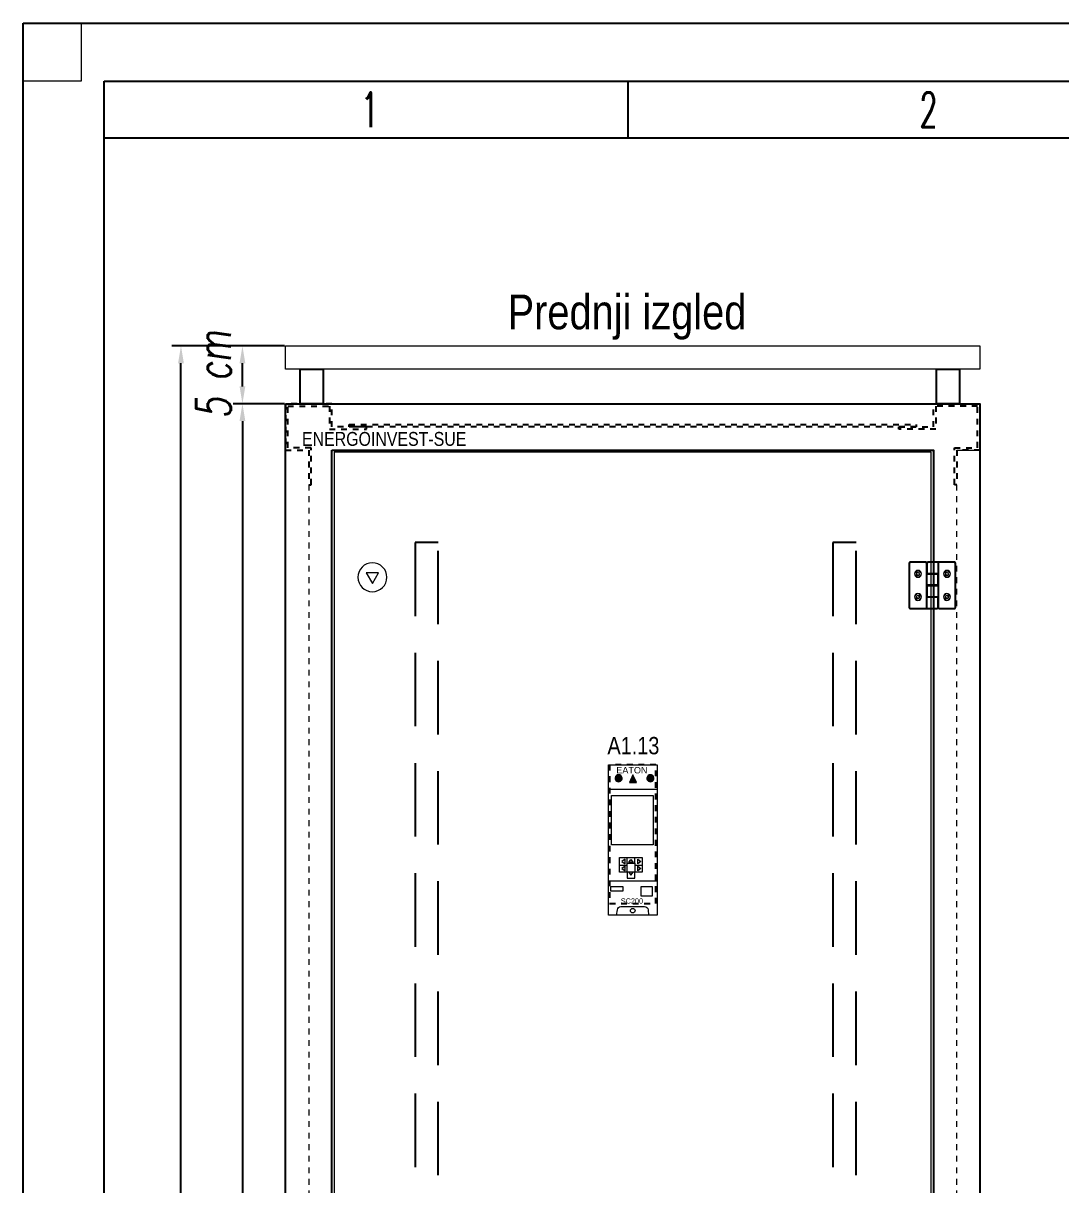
# Model space of a CAD drawing. Header units: millimetres. Extents: x 9130 to 9550, y -18883 to -17651.
# Drawn here: x 9129.7 to 9219.3, y -18685.9 to -18585.5 of the extents above; entities that cross this region are included whole.
import ezdxf

# ---------------------------------------------------------------- set-up
doc = ezdxf.new("R2010")
doc.units = ezdxf.units.MM
doc.linetypes.add('EPL_DASH', pattern=[1, 0.5, -0.5])
doc.linetypes.add('HIDDEN', pattern=[9.525, 6.35, -3.175])
for name, color, linetype in [('00 uvodnice', 82, 'Continuous'), ('01-KOSTUR ORMARA', 7, 'Continuous'), ('02-MODULI', 7, 'Continuous'), ('4', 7, 'Continuous'), ('ELEKTRO', 5, 'Continuous'), ('LINIJE D', 160, 'Continuous'), ('OO cn60', 1, 'Continuous')]:
    doc.layers.add(name, color=color, linetype=linetype)
doc.layers.add('06-BATERIJA', color=1, linetype='Continuous', lineweight=0)
doc.styles.add('ARIAL NARROW', font='ARIALN.TTF')
doc.styles.add('ATRIBUT', font='arial.ttf', dxfattribs={"height": 2.8})
doc.styles.add('KOTE ZA MONNTAZU', font='simplex.shx', dxfattribs={"width": 0.7, "oblique": 8, "height": 3})
doc.styles.add('simboli', font='symbol.ttf', dxfattribs={"width": 0.6, "height": 2.2})
doc.dimstyles.new('Copy of KOTE ZA MONTAZU u cm', dxfattribs={"dimscale": 0, "dimtxt": 3, "dimasz": 1.5, "dimexe": 0.8, "dimexo": 0.1, "dimgap": 1, "dimtad": 1, "dimdec": 1, "dimzin": 12, "dimdsep": 46, "dimtxsty": 'KOTE ZA MONNTAZU', "dimcen": 1.5, "dimclrt": 1, "dimadec": 0, "dimazin": 0, "dimtfac": 1, "dimtdec": 1, "dimtmove": 0, "dimatfit": 3, "dimfxl": 1, "dimtolj": 2, "dimtzin": 0, "dimarcsym": 0})

# ---------------------------------------------------------------- blocks, each defined once
blk = doc.blocks.new('Zaglavlje A3 prazno-Sue')
at = {"color": 7, "true_color": 0xffffff}
blk.add_lwpolyline([(0, 297), (420, 297), (420, 0), (0, 0)], close=True, dxfattribs=at)
at = {"color": 7, "lineweight": 0, "true_color": 0xffffff}
blk.add_lwpolyline([(5, 292), (0, 292), (0, 297), (5, 297)], close=True, dxfattribs=at)
at = {"layer": '01-KOSTUR ORMARA'}
blk.add_line((52.27, 287.1), (52.27, 292), dxfattribs=at)
blk.add_lwpolyline([(7, 292), (415, 292), (415, 5), (7, 5)], close=True, dxfattribs=at)
blk.add_lwpolyline([(7, 287.1), (410.1, 287.1), (410.1, 5)], dxfattribs=at)
at = {"layer": 'OO cn60', "color": 0, "linetype": 'Continuous', "char_height": 3, "width": 8.2385, "attachment_point": 2, "style": 'simboli'}
for s, insert in [('{\\Fsimplex|c238;1}', (29.95, 291.02)), ('{\\Fsimplex|c238;2}', (78.22, 291.02))]:
    blk.add_mtext(s, dxfattribs=dict(at, insert=insert))
blk = doc.blocks.new('*D578')
at = {"layer": '4', "color": 0, "lineweight": -2, "transparency": 16777216}
for p, q in [((9152.23, -18613.41), (9142.5, -18613.41)), ((9143.3, -18821.91), (9143.3, -18614.91)), ((9152.23, -18823.41), (9142.5, -18823.41))]:
    blk.add_line(p, q, dxfattribs=at)
at = {"layer": '4', "color": 0, "transparency": 16777216}
for points in [[(9143.05, -18614.91), (9143.55, -18614.91), (9143.3, -18613.41)], [(9143.05, -18821.91), (9143.55, -18821.91), (9143.3, -18823.41)]]:
    blk.add_solid(points, dxfattribs=at)
at = {"layer": 'Defpoints', "color": 0, "transparency": 16777216}
for p in [(9143.3, -18613.41), (9152.33, -18613.41), (9152.33, -18823.41)]:
    blk.add_point(p, dxfattribs=at)
at = {"layer": '4', "color": 1, "transparency": 16777216, "insert": (9140.8, -18718.41), "char_height": 3, "attachment_point": 5, "rotation": 90, "style": 'KOTE ZA MONNTAZU'}
blk.add_mtext('\\A2;210 cm', dxfattribs=at)
blk = doc.blocks.new('*D579')
at = {"color": 0, "lineweight": -2, "transparency": 16777216}
for p, q in [((9152.23, -18613.41), (9147.81, -18613.41)), ((9148.61, -18616.91), (9148.61, -18614.91)), ((9152.23, -18618.41), (9147.81, -18618.41))]:
    blk.add_line(p, q, dxfattribs=at)
at = {"color": 0, "transparency": 16777216}
for points in [[(9148.36, -18614.91), (9148.86, -18614.91), (9148.61, -18613.41)], [(9148.36, -18616.91), (9148.86, -18616.91), (9148.61, -18618.41)]]:
    blk.add_solid(points, dxfattribs=at)
at = {"layer": 'Defpoints', "color": 0, "transparency": 16777216}
for p in [(9148.61, -18613.41), (9152.33, -18613.41), (9152.33, -18618.41)]:
    blk.add_point(p, dxfattribs=at)
at = {"color": 1, "transparency": 16777216, "insert": (9146.11, -18615.91), "char_height": 3, "attachment_point": 5, "rotation": 90, "style": 'KOTE ZA MONNTAZU'}
blk.add_mtext('\\A2;5 cm', dxfattribs=at)
blk = doc.blocks.new('*D580')
at = {"color": 0, "lineweight": -2, "transparency": 16777216}
for p, q in [((9152.23, -18618.41), (9147.81, -18618.41)), ((9148.61, -18619.91), (9148.61, -18821.91)), ((9152.23, -18823.41), (9147.81, -18823.41))]:
    blk.add_line(p, q, dxfattribs=at)
at = {"color": 0, "transparency": 16777216}
for points in [[(9148.36, -18619.91), (9148.86, -18619.91), (9148.61, -18618.41)], [(9148.36, -18821.91), (9148.86, -18821.91), (9148.61, -18823.41)]]:
    blk.add_solid(points, dxfattribs=at)
at = {"layer": 'Defpoints', "color": 0, "transparency": 16777216}
for p in [(9152.33, -18618.41), (9148.61, -18823.41), (9152.33, -18823.41)]:
    blk.add_point(p, dxfattribs=at)
at = {"color": 1, "transparency": 16777216, "insert": (9146.11, -18720.91), "char_height": 3, "attachment_point": 5, "rotation": 90, "style": 'KOTE ZA MONNTAZU'}
blk.add_mtext('\\A2;205 cm', dxfattribs=at)
blk = doc.blocks.new('m-sc200')
at = {"layer": '06-BATERIJA', "linetype": 'Continuous', "lineweight": 15}
blk.add_hatch(color=0, dxfattribs=at).paths.add_polyline_path([(1.91, 11.55), (2.3, 11.55), (2.1, 11.98)])
h = blk.add_hatch(color=0, dxfattribs=at)
h.paths.add_polyline_path([(1.45, 4.24), (1.16, 4.04), (1.45, 3.84)])
h.paths.add_polyline_path([(1.95, 4.82), (1.75, 4.54), (2.15, 4.54)])
h.paths.add_polyline_path([(2.53, 4.24), (2.53, 3.84), (2.81, 4.04)])
h.paths.add_polyline_path([(1.95, 3.45), (2.15, 3.73), (1.75, 3.73)])
at = {"layer": 'LINIJE D', "linetype": 'Continuous', "lineweight": 15}
for points in [[(1.15, 11.87, 0.846263), (0.61, 11.87, 1.181666)], [(3.9, 11.87, 0.846263), (3.36, 11.87, 1.181666)]]:
    blk.add_hatch(color=0, dxfattribs=at).paths.add_polyline_path(points)
at = {"layer": '02-MODULI', "color": 0, "linetype": 'Continuous', "lineweight": 15}
blk.add_lwpolyline([(0, 1), (0, 12.9)], dxfattribs=at)
blk.add_circle((2.1, 0.39), 0.2, dxfattribs=at)
at = {"layer": '06-BATERIJA', "color": 0, "linetype": 'Continuous', "lineweight": 15}
for points in [[(0, 0), (0, 13), (4.2, 13), (4.2, 0), (0, 0)], [(1.81, 11.46), (2.42, 11.46), (2.1, 12.13), (1.81, 11.46)], [(1.91, 11.55), (2.3, 11.55), (2.1, 11.98), (1.91, 11.55)], [(0, 10.88), (4.2, 10.88)], [(0.26, 10.33), (3.87, 10.33), (3.87, 6.09), (0.26, 6.09), (0.26, 10.33)], [(1.83, 3.73), (1.62, 3.73), (1.62, 3.21), (2.27, 3.21), (2.27, 3.73), (1.62, 3.73), (0.96, 3.73), (0.96, 4.99), (2.92, 4.99), (2.92, 3.73), (2.27, 3.73)], [(0.96, 4.33), (1.62, 4.33)], [(1.45, 4.43), (1.45, 4.83), (1.16, 4.63), (1.45, 4.43)], [(1.45, 3.84), (1.45, 4.24), (1.16, 4.04), (1.45, 3.84)], [(1.62, 4.48), (1.62, 4.99)], [(1.62, 3.73), (1.62, 4.48), (2.27, 4.48), (2.27, 3.73), (1.62, 3.73)], [(2.15, 4.54), (1.75, 4.54), (1.95, 4.82), (2.15, 4.54)], [(2.27, 4.48), (2.27, 4.99)], [(2.27, 4.33), (2.92, 4.33)], [(2.53, 4.43), (2.53, 4.83), (2.81, 4.63), (2.53, 4.43)], [(2.53, 3.84), (2.53, 4.24), (2.81, 4.04), (2.53, 3.84)], [(2.15, 3.73), (1.75, 3.73), (1.95, 3.45), (2.15, 3.73)], [(0, 2.97), (4.2, 2.97)], [(0.19, 2.11), (1.28, 2.11), (1.28, 2.46), (0.19, 2.46), (0.19, 2.11)], [(2.79, 1.68), (3.81, 1.68), (3.81, 2.46), (2.79, 2.46), (2.79, 1.68)]]:
    blk.add_lwpolyline(points, dxfattribs=at)
blk.add_lwpolyline([(0.71, 0), (0.78, 0.47, -0.391943), (1.08, 0.75), (3.12, 0.75, -0.395308), (3.42, 0.47), (3.47, 0)], format="xyb", dxfattribs=at)
at = {"layer": 'ELEKTRO', "color": 0, "linetype": 'Continuous', "lineweight": 15}
for points in [[(0.58, 11.88, 1.181666), (1.18, 11.88, 0.846263), (0.58, 11.88, 0.08327)], [(3.33, 11.88, 1.181666), (3.93, 11.88, 0.846263), (3.33, 11.88, 0.08327)]]:
    blk.add_lwpolyline(points, format="xyb", dxfattribs=at)
at = {"layer": 'ELEKTRO', "color": 0, "linetype": 'Continuous', "lineweight": 15, "style": 'ATRIBUT'}
for s, height, p in [('EATON', 0.56, (0.68, 12.25)), ('SC200', 0.45, (1.07, 1))]:
    blk.add_text(s, height=height, dxfattribs=at).set_placement(p)

msp = doc.modelspace()

# ---------------------------------------------------------------- linework, layer by layer
at = {"color": 4, "linetype": 'EPL_DASH'}
for points in [[(9154.3342, -18625.4114), (9154.5342, -18625.4114), (9154.5342, -18622.2114), (9152.5342, -18622.2114), (9152.5342, -18618.6114), (9156.1342, -18618.6114), (9156.1342, -18620.6114), (9159.3342, -18620.6114), (9159.3342, -18620.4114), (9156.3342, -18620.4114), (9156.3342, -18618.4114), (9152.3342, -18618.4114), (9152.3342, -18622.4114), (9154.3342, -18622.4114)], [(9210.3342, -18625.4114), (9210.1342, -18625.4114), (9210.1342, -18622.2114), (9212.1342, -18622.2114), (9212.1342, -18618.6114), (9208.5342, -18618.6114), (9208.5342, -18620.6114), (9205.3342, -18620.6114), (9205.3342, -18620.4114), (9208.3342, -18620.4114), (9208.3342, -18618.4114), (9212.3342, -18618.4114), (9212.3342, -18622.4114), (9210.3342, -18622.4114)], [(9157.8342, -18620.2114), (9206.8342, -18620.2114), (9206.8342, -18620.4114), (9157.8342, -18620.4114)]]:
    msp.add_lwpolyline(points, close=True, dxfattribs=at)
at = {"color": 5}
msp.add_lwpolyline([(9152.3342, -18618.4114), (9212.3342, -18618.4114), (9212.3342, -18823.4114), (9208.3342, -18823.4114), (9208.3342, -18820.9114), (9156.3342, -18820.9114), (9156.3342, -18823.4114), (9152.3342, -18823.4114), (9152.3342, -18618.4114)], dxfattribs=at)
at = {"color": 5, "linetype": 'EPL_DASH', "lineweight": 15}
for points in [[(9152.3342, -18806.9114), (9152.3342, -18622.4114), (9154.3342, -18622.4114), (9154.3342, -18806.9114)], [(9210.3342, -18806.9114), (9210.3342, -18622.4114), (9212.3342, -18622.4114), (9212.3342, -18806.9114)]]:
    msp.add_lwpolyline(points, close=True, dxfattribs=at)
at = {"color": 4, "linetype": 'HIDDEN'}
for points in [[(9163.5342, -18630.4114), (9163.5342, -18808.9114), (9165.5342, -18808.9114), (9165.5342, -18630.4114), (9163.5342, -18630.4114)], [(9199.6342, -18630.4114), (9199.6342, -18808.9114), (9201.6342, -18808.9114), (9201.6342, -18630.4114), (9199.6342, -18630.4114)]]:
    msp.add_lwpolyline(points, dxfattribs=at)
for points in [[(9207.7342, -18636.1114), (9208.6142, -18636.1114, 0.41421356), (9208.7142, -18636.0114), (9208.7142, -18635.2214, 0.41421356), (9208.6142, -18635.1214), (9207.8342, -18635.1214, -0.41421356), (9207.7342, -18635.0214), (9207.7342, -18634.1764, -0.41421356), (9207.8342, -18634.0764), (9208.6142, -18634.0764, 0.41421356), (9208.7142, -18633.9764), (9208.7142, -18633.2214, 0.41421356), (9208.6142, -18633.1214), (9207.8342, -18633.1214, -0.41421356), (9207.7342, -18633.0214), (9207.7342, -18632.2114, 0.41421356), (9207.6342, -18632.1114), (9206.3342, -18632.1114, 0.41421356), (9206.2342, -18632.2114), (9206.2342, -18636.0114, 0.41421356), (9206.3342, -18636.1114), (9207.7342, -18636.1114), (9207.7342, -18632.2114)], [(9208.7342, -18632.1114), (9207.8542, -18632.1114, 0.41421356), (9207.7542, -18632.2114), (9207.7542, -18633.0014, 0.41421356), (9207.8542, -18633.1014), (9208.6342, -18633.1014, -0.41421356), (9208.7342, -18633.2014), (9208.7342, -18634.0464, -0.41421356), (9208.6342, -18634.1464), (9207.8542, -18634.1464, 0.41421356), (9207.7542, -18634.2464), (9207.7542, -18635.0014, 0.41421356), (9207.8542, -18635.1014), (9208.6342, -18635.1014, -0.41421356), (9208.7342, -18635.2014), (9208.7342, -18636.0114, 0.41421356), (9208.8342, -18636.1114), (9210.1342, -18636.1114, 0.41421356), (9210.2342, -18636.0114), (9210.2342, -18632.2114, 0.41421356), (9210.1342, -18632.1114), (9208.7342, -18632.1114), (9208.7342, -18636.0114)]]:
    msp.add_lwpolyline(points, format="xyb")
at = {"layer": '01-KOSTUR ORMARA', "color": 5, "linetype": 'Continuous', "lineweight": 15}
for points in [[(9152.3342, -18615.4114), (9152.3342, -18613.4114), (9212.3342, -18613.4114), (9212.3342, -18615.4114)], [(9208.1342, -18622.6114), (9156.5342, -18622.6114), (9156.5342, -18816.7114), (9208.1342, -18816.7114)]]:
    msp.add_lwpolyline(points, close=True, dxfattribs=at)
at = {"layer": '01-KOSTUR ORMARA', "color": 5, "linetype": 'Continuous'}
for points in [[(9153.5842, -18615.4114), (9155.5842, -18615.4114), (9155.5842, -18618.4114), (9153.5842, -18618.4114)], [(9208.5842, -18615.4114), (9210.5842, -18615.4114), (9210.5842, -18618.4114), (9208.5842, -18618.4114)]]:
    msp.add_lwpolyline(points, close=True, dxfattribs=at)
at = {"layer": '01-KOSTUR ORMARA', "color": 5}
msp.add_lwpolyline([(9156.3342, -18622.4114), (9208.3342, -18622.4114), (9208.3342, -18816.9114), (9156.3342, -18816.9114)], close=True, dxfattribs=at)
at = {"layer": '01-KOSTUR ORMARA', "color": 1, "linetype": 'Continuous', "lineweight": 15}
msp.add_lwpolyline([(9159.8342, -18634.6614, 1), (9159.8342, -18632.1614, 1), (9159.8342, -18634.6614, 1)], format="xyb", dxfattribs=at)
msp.add_lwpolyline([(9159.8342, -18633.9489), (9160.3646, -18633.0302), (9159.3037, -18633.0302)], close=True, dxfattribs=at)
at = {"layer": '06-BATERIJA', "color": 7, "linetype": 'Continuous', "lineweight": 15}
for p, q in [((9206.7332, -18632.947), (9206.8976, -18633.1114)), ((9206.8198, -18632.8604), (9206.9842, -18633.0248)), ((9206.9842, -18633.0248), (9207.1485, -18632.8604)), ((9207.0708, -18633.1114), (9207.2351, -18632.947)), ((9209.2332, -18632.947), (9209.3976, -18633.1114)), ((9209.3198, -18632.8604), (9209.4842, -18633.0248)), ((9209.4842, -18633.0248), (9209.6485, -18632.8604)), ((9209.5708, -18633.1114), (9209.7351, -18632.947)), ((9206.8976, -18633.1114), (9206.7332, -18633.2758)), ((9206.9842, -18633.198), (9206.8198, -18633.3624)), ((9206.9842, -18633.198), (9207.1485, -18633.3624)), ((9207.0708, -18633.1114), (9207.2351, -18633.2758)), ((9209.3976, -18633.1114), (9209.2332, -18633.2758)), ((9209.4842, -18633.198), (9209.3198, -18633.3624)), ((9209.4842, -18633.198), (9209.6485, -18633.3624)), ((9209.5708, -18633.1114), (9209.7351, -18633.2758)), ((9206.7332, -18634.947), (9206.8976, -18635.1114)), ((9206.8198, -18634.8604), (9206.9842, -18635.0248)), ((9206.9842, -18635.0248), (9207.1485, -18634.8604)), ((9207.0708, -18635.1114), (9207.2351, -18634.947)), ((9209.2332, -18634.947), (9209.3976, -18635.1114)), ((9209.3198, -18634.8604), (9209.4842, -18635.0248)), ((9209.4842, -18635.0248), (9209.6485, -18634.8604)), ((9209.5708, -18635.1114), (9209.7351, -18634.947)), ((9206.8976, -18635.1114), (9206.7332, -18635.2758)), ((9206.9842, -18635.198), (9206.8198, -18635.3624)), ((9206.9842, -18635.198), (9207.1485, -18635.3624)), ((9207.0708, -18635.1114), (9207.2351, -18635.2758)), ((9209.3976, -18635.1114), (9209.2332, -18635.2758)), ((9209.4842, -18635.198), (9209.3198, -18635.3624)), ((9209.4842, -18635.198), (9209.6485, -18635.3624)), ((9209.5708, -18635.1114), (9209.7351, -18635.2758))]:
    msp.add_line(p, q, dxfattribs=at)
for points in [[(9207.2842, -18633.1114, 1), (9206.6842, -18633.1114, 1), (9207.2842, -18633.1114)], [(9209.7842, -18633.1114, 1), (9209.1842, -18633.1114, 1), (9209.7842, -18633.1114)], [(9207.2842, -18635.1114, 1), (9206.6842, -18635.1114, 1), (9207.2842, -18635.1114)], [(9209.7842, -18635.1114, 1), (9209.1842, -18635.1114, 1), (9209.7842, -18635.1114)]]:
    msp.add_lwpolyline(points, format="xyb", dxfattribs=at)
at = {"layer": '4', "color": 5, "linetype": 'EPL_DASH'}
msp.add_lwpolyline([(9180.3342, -18661.6114), (9184.3342, -18661.6114), (9184.3342, -18649.6114), (9180.3342, -18649.6114), (9180.3342, -18661.6114)], dxfattribs=at)

# ---------------------------------------------------------------- block references
msp.add_blockref('Zaglavlje A3 prazno-Sue', (9129.6679, -18882.5286))
at = {"layer": '02-MODULI', "color": 3}
msp.add_blockref('m-sc200', (9180.2342, -18662.6114), dxfattribs=at)

# ---------------------------------------------------------------- texts
at = {"layer": '00 uvodnice', "color": 0, "linetype": 'Continuous', "insert": (9160.8572, -18620.8529), "char_height": 1.2, "width": 16.746667, "attachment_point": 2, "style": 'ARIAL NARROW'}
msp.add_mtext('ENERGOINVEST-SUE', dxfattribs=at)
at = {"layer": '02-MODULI', "attachment_point": 2, "style": 'ARIAL NARROW'}
for s, insert, char_height, width in [('Prednji izgled', (9181.8382, -18608.9778), 3, 48.081008), ('A1.13', (9182.3931, -18647.2075), 1.5, 7.776125)]:
    msp.add_mtext(s, dxfattribs=dict(at, insert=insert, char_height=char_height, width=width))

# ---------------------------------------------------------------- dimensions: what is measured, and where the dimension line sits
at = {"color": 4}
for base, p2, picture, middle in [((9148.6089, -18613.4114), (9152.3342, -18613.4114), '*D579', (9148.6089, -18615.9114)), ((9148.6089, -18823.4114), (9152.3342, -18823.4114), '*D580', (9148.6089, -18720.9114))]:
    dim = msp.add_linear_dim(base=base, p1=(9152.3342, -18618.4114), p2=p2, angle=90, dimstyle='Copy of KOTE ZA MONTAZU u cm', override={"dimscale": 1, "dimpost": ' cm'}, dxfattribs=at)
    dim.commit()
    dim.dimension.update_dxf_attribs({"geometry": picture, "text_midpoint": middle, "dimtype": 160})
at = {"layer": '4', "color": 4}
dim = msp.add_linear_dim(base=(9143.3014, -18613.4114), p1=(9152.3342, -18823.4114), p2=(9152.3342, -18613.4114), angle=90, dimstyle='Copy of KOTE ZA MONTAZU u cm', override={"dimscale": 1, "dimpost": ' cm'}, dxfattribs=at)
dim.commit()
dim.dimension.update_dxf_attribs({"geometry": '*D578', "text_midpoint": (9143.3014, -18718.4114), "dimtype": 160})

doc.saveas('drawing.dxf')
